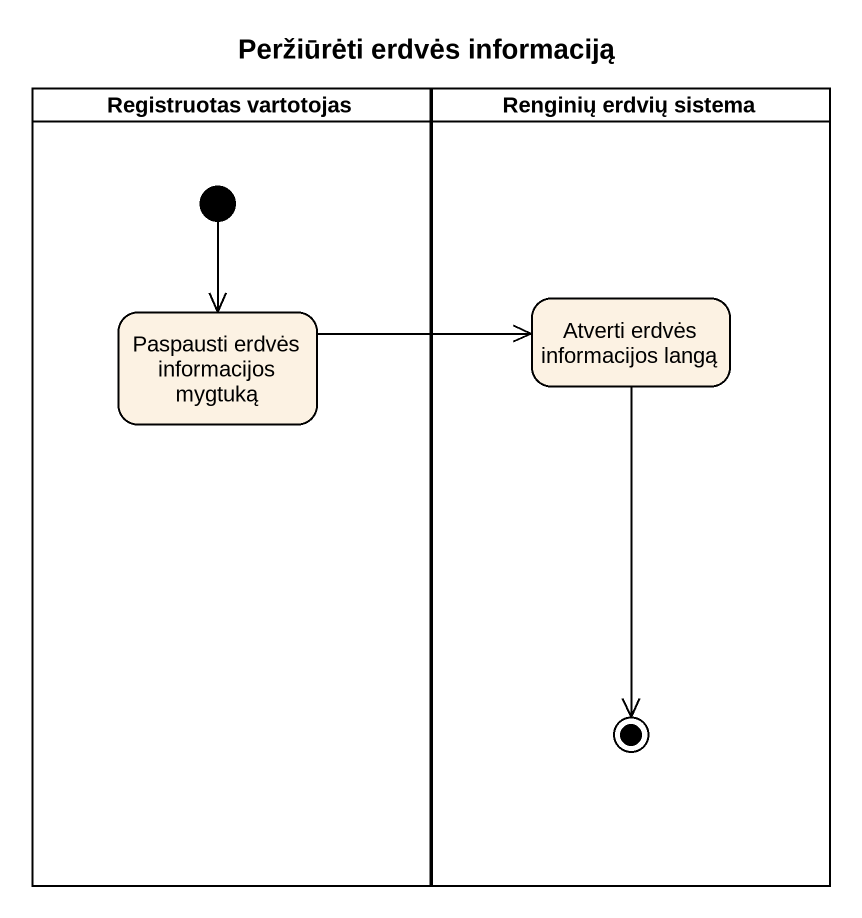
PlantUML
@startuml
title Peržiūrėti erdvės informaciją
hide empty description
state "Registruotas vartotojas" as Registruotas_vartotojas <<partition>> {
  state "Paspausti erdvės informacijos mygtuką" as Paspausti_erdvės
  [*] --> Paspausti_erdvės
}
state "Renginių erdvių sistema" as Renginių_erdvių_sistema <<partition>> {
  state "Atverti erdvės informacijos langą" as Atverti_erdvės_informacijos
  Atverti_erdvės_informacijos --> [*]
}
Paspausti_erdvės -right-> Atverti_erdvės_informacijos
@enduml
